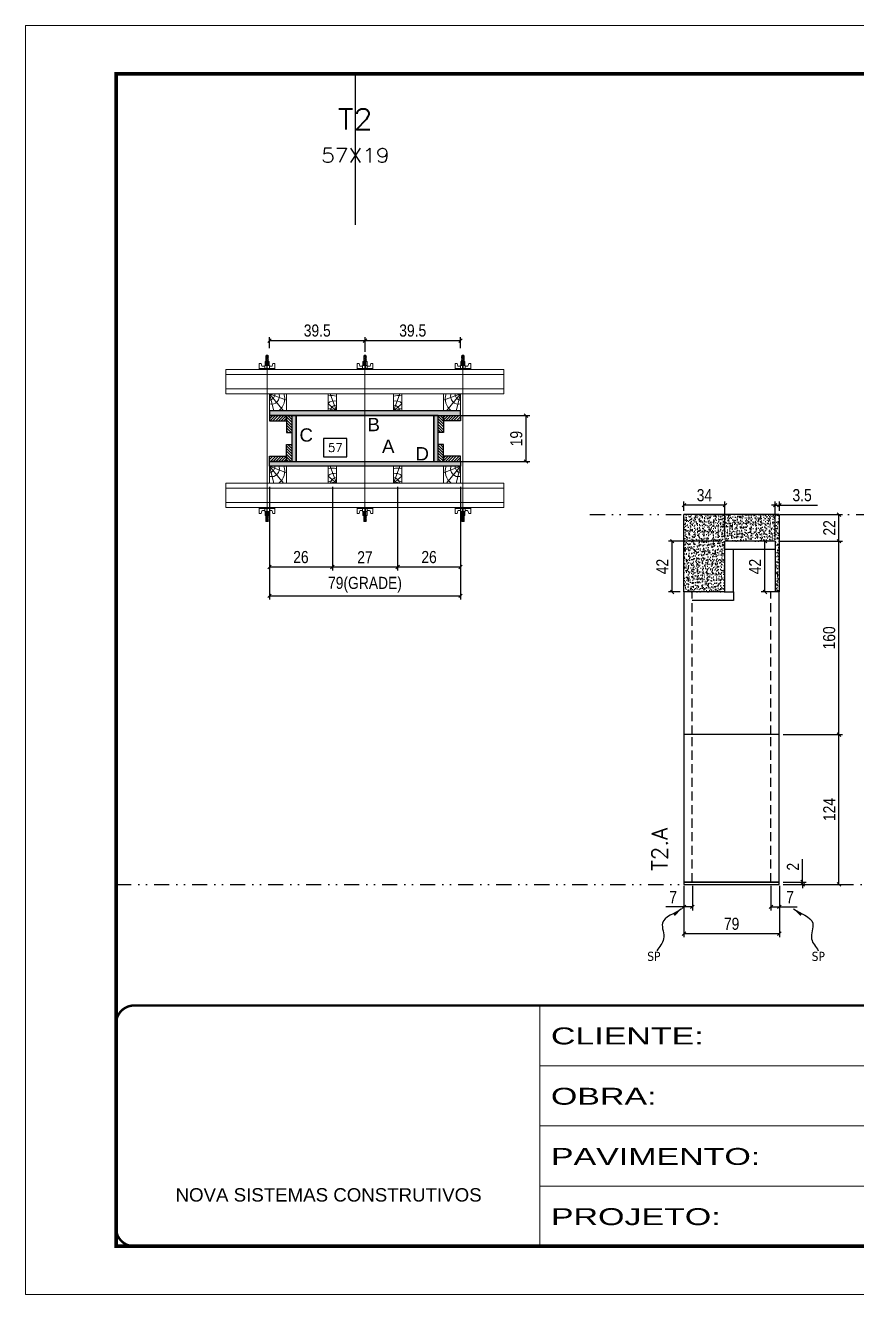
# Model space of a CAD drawing. Extents: x 14400 to 27878, y -21631 to 6985.
# Drawn here: x 19168 to 19856, y -6700 to -5650 of the extents above; entities that cross this region are included whole.
import ezdxf
from ezdxf.enums import TextEntityAlignment as Align

# ---------------------------------------------------------------- set-up
doc = ezdxf.new("R2010")
doc.units = 0
for name, pattern in [('CONTINUO', [0]), ('DASHED', [0.75, 0.5, -0.25]), ('DIVIDE2', [0.625, 0.25, -0.125, 0, -0.125, 0, -0.125]), ('HIDDEN', [0.375, 0.25, -0.125])]:
    doc.linetypes.add(name, pattern=pattern)
for name, color, linetype in [('CHAPA', 1, 'Continuous'), ('COTA', 241, 'Continuous'), ('MEIO_PONT', 93, 'Continuous'), ('Nível', 160, 'Continuous'), ('Painéis', 200, 'Continuous'), ('SARR_2.2x7', 40, 'Continuous'), ('SARRAFO', 251, 'Continuous'), ('Sarrafo de Pressão', 42, 'HIDDEN'), ('texto', 7, 'Continuous'), ('Texto de Titulo', 7, 'Continuous'), ('Texto Qtd Sarr', 242, 'Continuous'), ('TEXTO_GERAL', 7, 'Continuous')]:
    doc.layers.add(name, color=color, linetype=linetype)
for name, color, linetype, lineweight in [('Folhas', 255, 'Continuous', 9), ('Hachura', 251, 'Continuous', 9), ('Madeira', 126, 'Continuous', 18), ('Perfil Metálico', 224, 'Continuous', 18), ('SARRAFO DE PRESSAO', 251, 'DASHED', 9), ('Texto Seção', 7, 'Continuous', 15)]:
    doc.layers.add(name, color=color, linetype=linetype, lineweight=lineweight)
doc.styles.add('ARIAL', font='arial.ttf')
doc.styles.add('COTA TECNICA', font='techl___.ttf', dxfattribs={"height": 10})
doc.styles.add('COTA TECNICA 2X', font='techl___.ttf', dxfattribs={"height": 10})
doc.styles.add('COTA TECNICA-50', font='techl___.ttf', dxfattribs={"height": 10})
doc.styles.add('REGUA-120', font='ROMANS.shx', dxfattribs={"height": 15})
doc.styles.add('ROMANS', font='romans.shx')
doc.styles.get("Standard").update_dxf_attribs({"font": 'arial.ttf'})
doc.styles.add('Tecnologia', font='')
doc.styles.get('Tecnologia').set_extended_font_data('Forgotten Futurist')
doc.dimstyles.new('COTA PAINEL-50', dxfattribs={"dimtxt": 10, "dimasz": 3, "dimexe": 3, "dimexo": 3, "dimgap": 3, "dimtad": 1, "dimdec": 1, "dimzin": 12, "dimdsep": 46, "dimtxsty": 'COTA TECNICA-50', "dimblk1": 'OBLIQUE', "dimblk2": 'OBLIQUE', "dimsah": 1, "dimcen": 0.9, "dimclrd": 4, "dimclre": 4, "dimclrt": 240, "dimadec": 1, "dimazin": 3, "dimtfac": 1, "dimtdec": 1, "dimtmove": 0, "dimatfit": 3, "dimfxl": 1, "dimtolj": 1, "dimtzin": 12, "dimarcsym": 0})
doc.dimstyles.new('PAINEL', dxfattribs={"dimtxt": 10, "dimasz": 3, "dimexe": 3, "dimexo": 3, "dimgap": 3, "dimtad": 1, "dimdec": 1, "dimzin": 12, "dimdsep": 46, "dimtxsty": 'COTA TECNICA', "dimblk1": 'OBLIQUE', "dimblk2": 'OBLIQUE', "dimsah": 1, "dimcen": 0.9, "dimclrd": 4, "dimclre": 4, "dimclrt": 240, "dimadec": 1, "dimazin": 3, "dimtfac": 1, "dimtdec": 1, "dimtmove": 0, "dimatfit": 3, "dimfxl": 1, "dimtolj": 1, "dimtzin": 12, "dimarcsym": 0})
doc.dimstyles.new('SECAO PILAR', dxfattribs={"dimtxt": 10, "dimasz": 3, "dimexe": 3, "dimexo": 3, "dimgap": 3, "dimtad": 1, "dimdec": 1, "dimlfac": 0.5, "dimzin": 12, "dimdsep": 46, "dimtxsty": 'COTA TECNICA 2X', "dimblk1": 'OBLIQUE', "dimblk2": 'OBLIQUE', "dimsah": 1, "dimcen": 0.9, "dimclrd": 256, "dimclre": 256, "dimclrt": 256, "dimadec": 1, "dimazin": 3, "dimtfac": 1, "dimtdec": 1, "dimtmove": 0, "dimatfit": 3, "dimfxl": 1, "dimtolj": 1, "dimtzin": 12, "dimarcsym": 0})
doc.dimstyles.new('SECÇÃO 2', dxfattribs={"dimtxt": 7, "dimasz": 6, "dimexe": 0.18, "dimexo": 2, "dimgap": -4, "dimtad": 3, "dimdec": 1, "dimlfac": 0.5, "dimzin": 12, "dimdsep": 46, "dimtxsty": 'ROMANS', "dimblk": 'ARCHTICK', "dimcen": 0.09, "dimse1": 1, "dimse2": 1, "dimsd1": 1, "dimsd2": 1, "dimclrd": 180, "dimclre": 5, "dimclrt": 1, "dimadec": 0, "dimazin": 3, "dimtfac": 1, "dimtdec": 1, "dimtofl": 0, "dimtmove": 0, "dimatfit": 3, "dimldrblk": 'ARCHTICK', "dimfxl": 1, "dimtolj": 1, "dimtzin": 0, "dimarcsym": 0})
doc.dimstyles.get("Standard").update_dxf_attribs({"dimtxt": 0.18, "dimasz": 0.18, "dimexe": 0.18, "dimexo": 0.0625, "dimgap": 0.09, "dimtad": 0, "dimtih": 1, "dimtoh": 1, "dimdec": 4, "dimzin": 0, "dimdsep": 46, "dimtxsty": 'Standard', "dimcen": 0.09, "dimadec": 0, "dimazin": 0, "dimtfac": 1, "dimtdec": 4, "dimtofl": 0, "dimtmove": 0, "dimatfit": 3, "dimfxl": 1, "dimtolj": 1, "dimtzin": 0, "dimarcsym": 0})
pattern_1 = [(225, (10025.4426, -28901.7645), (1.12253202, -1.12253202), [])]
pattern_2 = [(225, (10246.4426, -28901.7645), (1.12253202, -1.12253202), [])]

# ---------------------------------------------------------------- blocks, each defined once
blk = doc.blocks.new('9999999999')
at = {"color": 30, "linetype": 'CONTINUO'}
for p, q in [((98564.6, 34230.2), (98564.6, 34429.4)), ((98564.6, 34379.6), (99584, 34379.6)), ((98564.6, 34329.8), (99488, 34329.8)), ((98564.6, 34280), (99488, 34280))]:
    blk.add_line(p, q, dxfattribs=at)
at = {"color": 30, "linetype": 'CONTINUO', "const_width": 2}
blk.add_lwpolyline([(99584, 34230.2), (99584, 34414.4, 0.414214), (99569, 34429.4), (98229, 34429.4, 0.414214), (98214, 34414.4), (98214, 34245.2, 0.414214), (98229, 34230.2), (99584, 34230.2)], format="xyb", dxfattribs=at)
at = {"layer": 'Folhas'}
blk.add_lwpolyline([(98139, 34190.2), (99624, 34190.2), (99624, 35240.2), (98139, 35240.2)], close=True, dxfattribs=at)
at = {"layer": 'Folhas', "color": 30, "const_width": 3}
blk.add_lwpolyline([(98214, 34230.2), (99584, 34230.2), (99584, 35200.2), (98214, 35200.2)], close=True, dxfattribs=at)
at = {"color": 7, "linetype": 'Continuous', "ltscale": 5, "style": 'ARIAL'}
blk.add_text('NOVA SISTEMAS CONSTRUTIVOS', height=11.059, dxfattribs=at).set_placement((98263.2, 34267.2))
at = {"layer": 'Folhas', "color": 7, "style": 'Tecnologia', "width": 1.5}
for s, p in [('CLIENTE:', (98573.7, 34397.2)), ('OBRA:', (98573.7, 34347.3)), ('PAVIMENTO:', (98573.7, 34297.5)), ('PROJETO:', (98573.7, 34247.7))]:
    blk.add_text(s, height=14, dxfattribs=at).set_placement(p)
blk = doc.blocks.new('titulo1')
at = {"layer": 'Defpoints', "color": 252, "linetype": 'HIDDEN', "ltscale": 2}
blk.add_line((0, 0), (0, 125), dxfattribs=at)
at = {"layer": 'Defpoints', "style": 'ROMANS', "oblique": 15}
blk.add_attdef('FOLHA', text='', height=10, dxfattribs=at).set_placement((0, 15.6), align=Align.MIDDLE_CENTER)
at = {"layer": 'Texto Qtd Sarr', "color": 3, "style": 'ROMANS', "oblique": 15}
for tag, height, p in [('TITULO', 17, (0, 71.4)), ('SEÇÃO', 12, (0, 41.5))]:
    blk.add_attdef(tag, text='', height=height, dxfattribs=at).set_placement(p, align=Align.MIDDLE_CENTER)
blk = doc.blocks.new('*D2298')
at = {"layer": 'COTA', "color": 180, "lineweight": -2, "transparency": 16777216}
for p, q in [((19434.4, -5991.4), (19415.1, -5991.4)), ((19415.1, -5991.4), (19415.1, -6006.4)), ((19434.4, -6006.4), (19434.4, -5991.4)), ((19415.1, -6006.4), (19434.4, -6006.4))]:
    blk.add_line(p, q, dxfattribs=at)
at = {"layer": 'Defpoints', "color": 0, "transparency": 16777216}
for p in [(19392.4, -6010.4), (19506.4, -6010.4), (19506.4, -6010.4)]:
    blk.add_point(p, dxfattribs=at)
at = {"layer": 'COTA', "color": 1, "transparency": 16777216, "insert": (19424.8, -5998.9), "char_height": 7, "attachment_point": 5, "style": 'ROMANS'}
blk.add_mtext('\\A1;57', dxfattribs=at)
blk = doc.blocks.new('_ArchTick')
at = {"color": 0, "linetype": 'ByBlock', "const_width": 0.15}
blk.add_lwpolyline([(-0.5, -0.5), (0.5, 0.5)], dxfattribs=at)
blk = doc.blocks.new('_Oblique')
at = {"color": 0, "linetype": 'ByBlock', "lineweight": -2}
blk.add_line((-0.5, -0.5), (0.5, 0.5), dxfattribs=at)
blk = doc.blocks.new('*D2305')
at = {"layer": 'COTA', "lineweight": -2, "transparency": 16777216}
for p, q in [((19513, -5972.4), (19585.7, -5972.4)), ((19582.7, -6010.4), (19582.7, -5972.4)), ((19513, -6010.4), (19585.7, -6010.4))]:
    blk.add_line(p, q, dxfattribs=at)
at = {"layer": 'Defpoints', "color": 0, "transparency": 16777216}
for p in [(19510, -5972.4), (19582.7, -5972.4), (19510, -6010.4)]:
    blk.add_point(p, dxfattribs=at)
at = {"layer": 'COTA', "lineweight": -2, "transparency": 16777216, "xscale": 3, "yscale": 3, "zscale": 3}
for p, rotation in [((19582.7, -5972.4), 90), ((19582.7, -6010.4), 270)]:
    blk.add_blockref('_Oblique', p, dxfattribs=dict(at, rotation=rotation))
at = {"layer": 'COTA', "transparency": 16777216, "insert": (19574.6, -5991.4), "char_height": 10, "attachment_point": 5, "rotation": 90, "style": 'COTA TECNICA 2X'}
blk.add_mtext('\\A1;19', dxfattribs=at)
blk = doc.blocks.new('*D2299')
at = {"layer": 'COTA', "lineweight": -2, "transparency": 16777216}
for p, q in [((19370.4, -6031.4), (19370.4, -6124.5)), ((19528.4, -6031.4), (19528.4, -6124.5)), ((19370.4, -6121.5), (19528.4, -6121.5))]:
    blk.add_line(p, q, dxfattribs=at)
at = {"layer": 'Defpoints', "color": 0, "transparency": 16777216}
for p in [(19370.4, -6028.4), (19528.4, -6028.4), (19528.4, -6121.5)]:
    blk.add_point(p, dxfattribs=at)
at = {"layer": 'COTA', "lineweight": -2, "transparency": 16777216, "xscale": 3, "yscale": 3, "zscale": 3, "rotation": 180}
blk.add_blockref('_Oblique', (19370.4, -6121.5), dxfattribs=at)
at = {"layer": 'COTA', "lineweight": -2, "transparency": 16777216, "xscale": 3, "yscale": 3, "zscale": 3}
blk.add_blockref('_Oblique', (19528.4, -6121.5), dxfattribs=at)
at = {"layer": 'COTA', "transparency": 16777216, "insert": (19449.4, -6112.3), "char_height": 10, "attachment_point": 5, "style": 'COTA TECNICA 2X'}
blk.add_mtext('\\A1;79(GRADE)', dxfattribs=at)
blk = doc.blocks.new('*D2300')
at = {"layer": 'COTA', "lineweight": -2, "transparency": 16777216}
for p, q in [((19476.4, -6031.4), (19476.4, -6100.6)), ((19528.4, -6031.4), (19528.4, -6100.6)), ((19476.4, -6097.6), (19528.4, -6097.6))]:
    blk.add_line(p, q, dxfattribs=at)
at = {"layer": 'Defpoints', "color": 0, "transparency": 16777216}
for p in [(19476.4, -6028.4), (19528.4, -6028.4), (19528.4, -6097.6)]:
    blk.add_point(p, dxfattribs=at)
at = {"layer": 'COTA', "lineweight": -2, "transparency": 16777216, "xscale": 3, "yscale": 3, "zscale": 3, "rotation": 180}
blk.add_blockref('_Oblique', (19476.4, -6097.6), dxfattribs=at)
at = {"layer": 'COTA', "lineweight": -2, "transparency": 16777216, "xscale": 3, "yscale": 3, "zscale": 3}
blk.add_blockref('_Oblique', (19528.4, -6097.6), dxfattribs=at)
at = {"layer": 'COTA', "transparency": 16777216, "insert": (19502.4, -6089.5), "char_height": 10, "attachment_point": 5, "style": 'COTA TECNICA 2X'}
blk.add_mtext('\\A1;26', dxfattribs=at)
blk = doc.blocks.new('*D2301')
at = {"layer": 'COTA', "lineweight": -2, "transparency": 16777216}
for p, q in [((19370.4, -6031.4), (19370.4, -6100.6)), ((19422.4, -6031.4), (19422.4, -6100.6)), ((19370.4, -6097.6), (19422.4, -6097.6))]:
    blk.add_line(p, q, dxfattribs=at)
at = {"layer": 'Defpoints', "color": 0, "transparency": 16777216}
for p in [(19370.4, -6028.4), (19422.4, -6028.4), (19422.4, -6097.6)]:
    blk.add_point(p, dxfattribs=at)
at = {"layer": 'COTA', "lineweight": -2, "transparency": 16777216, "xscale": 3, "yscale": 3, "zscale": 3, "rotation": 180}
blk.add_blockref('_Oblique', (19370.4, -6097.6), dxfattribs=at)
at = {"layer": 'COTA', "lineweight": -2, "transparency": 16777216, "xscale": 3, "yscale": 3, "zscale": 3}
blk.add_blockref('_Oblique', (19422.4, -6097.6), dxfattribs=at)
at = {"layer": 'COTA', "transparency": 16777216, "insert": (19396.4, -6089.5), "char_height": 10, "attachment_point": 5, "style": 'COTA TECNICA 2X'}
blk.add_mtext('\\A1;26', dxfattribs=at)
blk = doc.blocks.new('C')
at = {"layer": 'Hachura', "color": 0}
for p, q in [((0, 3.22), (0, -3.22)), ((0.45, 3.22), (0, 3.22)), ((0.46, 3.16), (0, 3.16)), ((0.46, 3.05), (0, 3.05)), ((0.46, 2.88), (0, 2.88)), ((0, 2.75), (0, -1.16)), ((0.46, 2.65), (0, 2.65)), ((0.46, 2.23), (0, 2.23)), ((0.46, 1.51), (0, 1.51)), ((0.39, 0.49), (0.17, 0.49)), ((0.45, -3.23), (0.45, 3.22)), ((0.45, 3.22), (2.58, 3.22)), ((1.74, 0.97), (0.45, 0.97)), ((1.45, 0.1), (0.45, 0.1)), ((1.35, 1.94), (1.35, 0.96)), ((2.58, 2.39), (1.47, 2.09)), ((1.74, -0.97), (1.74, 0.97)), ((1.74, 0.97), (1.74, 0.84)), ((1.74, 0.97), (1.74, 0.84)), ((1.74, 0.84), (3.35, 0.84)), ((3.35, 0.45), (1.74, 0.45)), ((2.58, 3.22), (2.58, 2.39)), ((3.32, 0.84), (3.32, -0.84)), ((3.35, 0.84), (3.35, -0.84)), ((3.68, 0.45), (3.35, 0.45)), ((3.84, -0.52), (3.35, 0.45)), ((3.35, 0.06), (3.67, -0.57)), ((3.68, 0.45), (4.16, -0.52)), ((3.72, 0.5), (4.25, -0.57)), ((4.37, -0.55), (3.83, 0.53)), ((4.15, 0.45), (3.93, 0.45)), ((4.42, -0.52), (3.93, 0.45)), ((4.15, 0.45), (4.26, 0.45)), ((4.26, 0.45), (4.74, -0.52)), ((4.3, 0.5), (4.83, -0.57)), ((4.95, -0.55), (4.41, 0.53)), ((4.51, 0.45), (4.84, 0.45)), ((5, -0.52), (4.51, 0.45)), ((4.84, 0.45), (5.32, -0.52)), ((4.88, 0.5), (5.41, -0.57)), ((5.53, -0.55), (4.99, 0.53)), ((5.58, -0.52), (5.09, 0.45)), ((5.42, 0.45), (5.09, 0.45)), ((5.58, -0.52), (5.09, 0.45)), ((5.42, 0.45), (5.74, -0.19)), ((5.46, 0.5), (5.74, -0.07)), ((5.74, 0.19), (5.57, 0.53)), ((5.74, 0.32), (5.68, 0.45)), ((5.68, 0.45), (5.74, 0.45)), ((5.74, 0.45), (5.9, 0.29)), ((5.74, 0.45), (5.74, -0.52)), ((5.9, -0.36), (5.9, 0.29)), ((0.45, 0), (0, 0)), ((0.46, -1.52), (0, -1.52)), ((0.46, -2.23), (0, -2.23)), ((0.46, -2.65), (0, -2.65)), ((0.46, -2.88), (0, -2.88)), ((0.46, -3.05), (0, -3.05)), ((0.46, -3.16), (0, -3.16)), ((0, -3.22), (2.57, -3.22)), ((0.08, -0.48), (0.29, -0.48)), ((0.29, -0.48), (0.4, -0.48)), ((0.45, 0), (0.45, -0.97)), ((0.45, -0.16), (1.45, -0.16)), ((0.45, -0.65), (0.45, -0.32)), ((0.45, -3.23), (0.45, -0.65)), ((0.45, -0.97), (1.74, -0.97)), ((1.35, -1.94), (1.35, -0.97)), ((2.58, -2.39), (1.47, -2.1)), ((3.35, -0.32), (1.74, -0.32)), ((3.35, -0.84), (1.74, -0.84)), ((2.58, -3.23), (2.58, -2.39)), ((3.35, -0.07), (3.58, -0.52)), ((3.35, -0.52), (3.58, -0.52)), ((3.84, -0.52), (4.16, -0.52)), ((4.42, -0.52), (4.74, -0.52)), ((4.63, -0.52), (4.74, -0.52)), ((5, -0.52), (5.32, -0.52)), ((5.58, -0.52), (5.74, -0.52)), ((5.74, -0.52), (5.9, -0.36)), ((5.74, -0.52), (5.74, -0.52))]:
    blk.add_line(p, q, dxfattribs=at)
for centre, radius, start, end in [((1.52, 1.94), 0.161, 104.7436, 180), ((1.44, -0.03), 0.129, 272.695, 87.305), ((3.81, 0.39), 0.143, 25.5688, 154.4312), ((4.39, 0.39), 0.143, 25.5688, 154.4312), ((4.97, 0.39), 0.143, 25.5688, 154.4312), ((5.55, 0.39), 0.143, 25.5688, 154.4312), ((0.17, -0.37), 0.174, 221.744, 317.8592), ((1.52, -1.94), 0.161, 180, 255.2564), ((3.71, -0.4), 0.174, 222.1408, 318.256), ((4.29, -0.4), 0.174, 222.1408, 318.256), ((4.87, -0.4), 0.174, 222.1408, 318.256), ((5.45, -0.4), 0.174, 222.1408, 318.256), ((5.61, -0.4), 0.174, 317.8592, 318.256)]:
    blk.add_arc(centre, radius, start, end, dxfattribs=at)
blk = doc.blocks.new('PONTALETE')
at = {"layer": 'Madeira'}
for q in [(2.71, 7), (7, 5.76), (7, 1.74)]:
    blk.add_line((0, 0), q, dxfattribs=at)
blk.add_lwpolyline([(0, 0), (7, 0), (7, 7), (0, 7)], close=True, dxfattribs=at)
for centre, radius, start, end in [((2.04, 0.06), 6.23, 37.2818, 109.0913), ((1.09, 0.9), 3.19, 343.603, 109.9847), ((-0.21, -0.78), 3.09, 14.6322, 86.0383)]:
    blk.add_arc(centre, radius, start, end, dxfattribs=at)
blk = doc.blocks.new('MEIO PONTALETE')
at = {"layer": 'Madeira'}
for q in [(2.71, 7), (3.5, 2.88), (3.5, 0.87)]:
    blk.add_line((0, 0), q, dxfattribs=at)
blk.add_lwpolyline([(0, 0), (3.5, 0), (3.5, 7), (0, 7)], close=True, dxfattribs=at)
for centre, radius, start, end in [((2.04, 0.06), 6.23, 76.4499, 109.0913), ((1.09, 0.9), 3.19, 40.9063, 109.9847), ((-0.21, -0.78), 3.09, 14.6322, 86.0383)]:
    blk.add_arc(centre, radius, start, end, dxfattribs=at)
blk = doc.blocks.new('*D2302')
at = {"layer": 'COTA', "lineweight": -2, "transparency": 16777216}
for p, q in [((19422.4, -6031.4), (19422.4, -6100.6)), ((19476.4, -6031.4), (19476.4, -6100.6)), ((19422.4, -6097.6), (19476.4, -6097.6))]:
    blk.add_line(p, q, dxfattribs=at)
at = {"layer": 'Defpoints', "color": 0, "transparency": 16777216}
for p in [(19422.4, -6028.4), (19476.4, -6028.4), (19476.4, -6097.6)]:
    blk.add_point(p, dxfattribs=at)
at = {"layer": 'COTA', "lineweight": -2, "transparency": 16777216, "xscale": 3, "yscale": 3, "zscale": 3, "rotation": 180}
blk.add_blockref('_Oblique', (19422.4, -6097.6), dxfattribs=at)
at = {"layer": 'COTA', "lineweight": -2, "transparency": 16777216, "xscale": 3, "yscale": 3, "zscale": 3}
blk.add_blockref('_Oblique', (19476.4, -6097.6), dxfattribs=at)
at = {"layer": 'COTA', "transparency": 16777216, "insert": (19449.4, -6089.6), "char_height": 10, "attachment_point": 5, "style": 'COTA TECNICA 2X'}
blk.add_mtext('\\A1;27', dxfattribs=at)
blk = doc.blocks.new('*D2303')
at = {"layer": 'COTA', "lineweight": -2, "transparency": 16777216}
for p, q in [((19370.4, -5916.7), (19370.4, -5907.4)), ((19370.4, -5910.4), (19449.5, -5910.4)), ((19449.5, -5919.6), (19449.5, -5907.4))]:
    blk.add_line(p, q, dxfattribs=at)
at = {"layer": 'Defpoints', "color": 0, "transparency": 16777216}
for p in [(19449.5, -5910.4), (19370.4, -5919.7), (19449.5, -5922.6)]:
    blk.add_point(p, dxfattribs=at)
at = {"layer": 'COTA', "lineweight": -2, "transparency": 16777216, "xscale": 3, "yscale": 3, "zscale": 3, "rotation": 180}
blk.add_blockref('_Oblique', (19370.4, -5910.4), dxfattribs=at)
at = {"layer": 'COTA', "lineweight": -2, "transparency": 16777216, "xscale": 3, "yscale": 3, "zscale": 3}
blk.add_blockref('_Oblique', (19449.5, -5910.4), dxfattribs=at)
at = {"layer": 'COTA', "transparency": 16777216, "insert": (19409.9, -5902.1), "char_height": 10, "attachment_point": 5, "style": 'COTA TECNICA 2X'}
blk.add_mtext('\\A1;39.5', dxfattribs=at)
blk = doc.blocks.new('*D2304')
at = {"layer": 'COTA', "lineweight": -2, "transparency": 16777216}
for p, q in [((19449.5, -5919.6), (19449.5, -5907.4)), ((19449.5, -5910.4), (19528.4, -5910.4)), ((19528.4, -5916.7), (19528.4, -5907.4))]:
    blk.add_line(p, q, dxfattribs=at)
at = {"layer": 'Defpoints', "color": 0, "transparency": 16777216}
for p in [(19528.4, -5910.4), (19528.4, -5919.7), (19449.5, -5922.6)]:
    blk.add_point(p, dxfattribs=at)
at = {"layer": 'COTA', "lineweight": -2, "transparency": 16777216, "xscale": 3, "yscale": 3, "zscale": 3, "rotation": 180}
blk.add_blockref('_Oblique', (19449.5, -5910.4), dxfattribs=at)
at = {"layer": 'COTA', "lineweight": -2, "transparency": 16777216, "xscale": 3, "yscale": 3, "zscale": 3}
blk.add_blockref('_Oblique', (19528.4, -5910.4), dxfattribs=at)
at = {"layer": 'COTA', "transparency": 16777216, "insert": (19488.9, -5902.1), "char_height": 10, "attachment_point": 5, "style": 'COTA TECNICA 2X'}
blk.add_mtext('\\A1;39.5', dxfattribs=at)
blk = doc.blocks.new('*D2307')
at = {"layer": 'COTA', "color": 4, "lineweight": -2, "transparency": 16777216}
for p, q in [((19713.2, -6361.3), (19713.2, -6404)), ((19792.2, -6361.3), (19792.2, -6404)), ((19792.2, -6401), (19713.2, -6401))]:
    blk.add_line(p, q, dxfattribs=at)
at = {"layer": 'Defpoints', "color": 0, "transparency": 16777216}
for p in [(19713.2, -6358.3), (19792.2, -6358.3), (19713.2, -6401)]:
    blk.add_point(p, dxfattribs=at)
at = {"layer": 'COTA', "color": 4, "lineweight": -2, "transparency": 16777216, "xscale": 3, "yscale": 3, "zscale": 3, "rotation": 180}
blk.add_blockref('_Oblique', (19713.2, -6401), dxfattribs=at)
at = {"layer": 'COTA', "color": 4, "lineweight": -2, "transparency": 16777216, "xscale": 3, "yscale": 3, "zscale": 3}
blk.add_blockref('_Oblique', (19792.2, -6401), dxfattribs=at)
at = {"layer": 'COTA', "color": 240, "transparency": 16777216, "insert": (19752.7, -6392.9), "char_height": 10, "attachment_point": 5, "style": 'COTA TECNICA'}
blk.add_mtext('\\A1;79', dxfattribs=at)
blk = doc.blocks.new('*D2308')
at = {"layer": 'COTA', "color": 4, "lineweight": -2, "transparency": 16777216}
for p, q in [((19785.2, -6361.3), (19785.2, -6381.8)), ((19792.2, -6363.3), (19792.2, -6381.8)), ((19785.2, -6378.8), (19792.2, -6378.8)), ((19792.2, -6378.8), (19806.9, -6378.8))]:
    blk.add_line(p, q, dxfattribs=at)
at = {"layer": 'Defpoints', "color": 0, "transparency": 16777216}
for p in [(19785.2, -6358.3), (19792.2, -6360.3), (19792.2, -6378.8)]:
    blk.add_point(p, dxfattribs=at)
at = {"layer": 'COTA', "color": 4, "lineweight": -2, "transparency": 16777216, "xscale": 3, "yscale": 3, "zscale": 3, "rotation": 180}
blk.add_blockref('_Oblique', (19785.2, -6378.8), dxfattribs=at)
at = {"layer": 'COTA', "color": 4, "lineweight": -2, "transparency": 16777216, "xscale": 3, "yscale": 3, "zscale": 3}
blk.add_blockref('_Oblique', (19792.2, -6378.8), dxfattribs=at)
at = {"layer": 'COTA', "color": 240, "transparency": 16777216, "insert": (19801, -6370.8), "char_height": 10, "attachment_point": 5, "style": 'COTA TECNICA-50'}
blk.add_mtext('\\A1;7', dxfattribs=at)
blk = doc.blocks.new('*D2309')
at = {"layer": 'COTA', "color": 4, "lineweight": -2, "transparency": 16777216}
for p, q in [((19720.2, -6361.3), (19720.2, -6381.8)), ((19713.2, -6363.3), (19713.2, -6381.8)), ((19713.2, -6378.8), (19698.4, -6378.8)), ((19720.2, -6378.8), (19713.2, -6378.8))]:
    blk.add_line(p, q, dxfattribs=at)
at = {"layer": 'Defpoints', "color": 0, "transparency": 16777216}
for p in [(19713.2, -6360.3), (19720.2, -6358.3), (19713.2, -6378.8)]:
    blk.add_point(p, dxfattribs=at)
at = {"layer": 'COTA', "color": 4, "lineweight": -2, "transparency": 16777216, "xscale": 3, "yscale": 3, "zscale": 3, "rotation": 180}
blk.add_blockref('_Oblique', (19713.2, -6378.8), dxfattribs=at)
at = {"layer": 'COTA', "color": 4, "lineweight": -2, "transparency": 16777216, "xscale": 3, "yscale": 3, "zscale": 3}
blk.add_blockref('_Oblique', (19720.2, -6378.8), dxfattribs=at)
at = {"layer": 'COTA', "color": 240, "transparency": 16777216, "insert": (19704.3, -6370.8), "char_height": 10, "attachment_point": 5, "style": 'COTA TECNICA-50'}
blk.add_mtext('\\A1;7', dxfattribs=at)
blk = doc.blocks.new('*D2311')
at = {"layer": 'COTA', "color": 4, "linetype": 'ByBlock', "lineweight": -2, "transparency": 16777216}
for p, q in [((19795.2, -6236.3), (19844.5, -6236.3)), ((19841.5, -6360.3), (19841.5, -6236.3)), ((19795.2, -6360.3), (19844.5, -6360.3))]:
    blk.add_line(p, q, dxfattribs=at)
at = {"layer": 'Defpoints', "color": 0, "linetype": 'ByBlock', "transparency": 16777216}
for p in [(19792.2, -6236.3), (19841.5, -6236.3), (19792.2, -6360.3)]:
    blk.add_point(p, dxfattribs=at)
at = {"layer": 'COTA', "color": 4, "linetype": 'ByBlock', "lineweight": -2, "transparency": 16777216, "xscale": 3, "yscale": 3, "zscale": 3}
for p, rotation in [((19841.5, -6236.3), 90), ((19841.5, -6360.3), 270)]:
    blk.add_blockref('_Oblique', p, dxfattribs=dict(at, rotation=rotation))
at = {"layer": 'COTA', "color": 240, "linetype": 'ByBlock', "transparency": 16777216, "insert": (19833.5, -6298.3), "char_height": 10, "attachment_point": 5, "rotation": 90, "style": 'COTA TECNICA'}
blk.add_mtext('\\A1;124', dxfattribs=at)
blk = doc.blocks.new('*D2310')
at = {"layer": 'COTA', "color": 4, "lineweight": -2, "transparency": 16777216}
for p, q in [((19811.4, -6358.3), (19811.4, -6339.5)), ((19795.2, -6358.3), (19814.4, -6358.3)), ((19795.2, -6360.3), (19814.4, -6360.3)), ((19811.4, -6360.3), (19811.4, -6358.3)), ((19811.4, -6360.3), (19811.4, -6363.3))]:
    blk.add_line(p, q, dxfattribs=at)
at = {"layer": 'Defpoints', "color": 0, "transparency": 16777216}
for p in [(19792.2, -6358.3), (19792.2, -6360.3), (19811.4, -6360.3)]:
    blk.add_point(p, dxfattribs=at)
at = {"layer": 'COTA', "color": 4, "lineweight": -2, "transparency": 16777216, "xscale": 3, "yscale": 3, "zscale": 3}
for p, rotation in [((19811.4, -6358.3), 270), ((19811.4, -6360.3), 90)]:
    blk.add_blockref('_Oblique', p, dxfattribs=dict(at, rotation=rotation))
at = {"layer": 'COTA', "color": 240, "transparency": 16777216, "insert": (19803.4, -6345.6), "char_height": 10, "attachment_point": 5, "rotation": 90, "style": 'COTA TECNICA-50'}
blk.add_mtext('\\A1;2', dxfattribs=at)
blk = doc.blocks.new('*D2312')
at = {"layer": 'COTA', "color": 4, "linetype": 'ByBlock', "lineweight": -2, "transparency": 16777216}
for p, q in [((19795.2, -6236.3), (19844.5, -6236.3)), ((19841.5, -6360.3), (19841.5, -6236.3)), ((19795.2, -6360.3), (19844.5, -6360.3))]:
    blk.add_line(p, q, dxfattribs=at)
at = {"layer": 'Defpoints', "color": 0, "linetype": 'ByBlock', "transparency": 16777216}
for p in [(19792.2, -6236.3), (19841.5, -6236.3), (19792.2, -6360.3)]:
    blk.add_point(p, dxfattribs=at)
at = {"layer": 'COTA', "color": 4, "linetype": 'ByBlock', "lineweight": -2, "transparency": 16777216, "xscale": 3, "yscale": 3, "zscale": 3}
for p, rotation in [((19841.5, -6236.3), 90), ((19841.5, -6360.3), 270)]:
    blk.add_blockref('_Oblique', p, dxfattribs=dict(at, rotation=rotation))
at = {"layer": 'COTA', "color": 240, "linetype": 'ByBlock', "transparency": 16777216, "insert": (19833.5, -6298.3), "char_height": 10, "attachment_point": 5, "rotation": 90, "style": 'COTA TECNICA'}
blk.add_mtext('\\A1;124', dxfattribs=at)
blk = doc.blocks.new('*D2313')
at = {"layer": 'COTA', "color": 4, "lineweight": -2, "transparency": 16777216}
for p, q in [((19795.2, -6054.3), (19844.5, -6054.3)), ((19841.5, -6076.3), (19841.5, -6054.3)), ((19791.7, -6076.3), (19844.5, -6076.3))]:
    blk.add_line(p, q, dxfattribs=at)
at = {"layer": 'Defpoints', "color": 0, "transparency": 16777216}
for p in [(19792.2, -6054.3), (19841.5, -6054.3), (19788.7, -6076.3)]:
    blk.add_point(p, dxfattribs=at)
at = {"layer": 'COTA', "color": 4, "lineweight": -2, "transparency": 16777216, "xscale": 3, "yscale": 3, "zscale": 3}
for p, rotation in [((19841.5, -6054.3), 90), ((19841.5, -6076.3), 270)]:
    blk.add_blockref('_Oblique', p, dxfattribs=dict(at, rotation=rotation))
at = {"layer": 'COTA', "color": 240, "transparency": 16777216, "insert": (19833.5, -6065.3), "char_height": 10, "attachment_point": 5, "rotation": 90, "style": 'COTA TECNICA'}
blk.add_mtext('\\A1;22', dxfattribs=at)
blk = doc.blocks.new('*D2314')
at = {"layer": 'COTA', "color": 4, "lineweight": -2, "transparency": 16777216}
for p, q in [((19791.7, -6076.3), (19844.5, -6076.3)), ((19841.5, -6236.3), (19841.5, -6076.3)), ((19795.2, -6236.3), (19844.5, -6236.3))]:
    blk.add_line(p, q, dxfattribs=at)
at = {"layer": 'Defpoints', "color": 0, "transparency": 16777216}
for p in [(19788.7, -6076.3), (19841.5, -6076.3), (19792.2, -6236.3)]:
    blk.add_point(p, dxfattribs=at)
at = {"layer": 'COTA', "color": 4, "lineweight": -2, "transparency": 16777216, "xscale": 3, "yscale": 3, "zscale": 3}
for p, rotation in [((19841.5, -6076.3), 90), ((19841.5, -6236.3), 270)]:
    blk.add_blockref('_Oblique', p, dxfattribs=dict(at, rotation=rotation))
at = {"layer": 'COTA', "color": 240, "transparency": 16777216, "insert": (19833.4, -6156.3), "char_height": 10, "attachment_point": 5, "rotation": 90, "style": 'COTA TECNICA'}
blk.add_mtext('\\A1;160', dxfattribs=at)
blk = doc.blocks.new('*D3018')
at = {"layer": 'COTA', "color": 4, "lineweight": -2, "transparency": 16777216}
for p, q in [((19713.2, -6051.3), (19713.2, -6043.5)), ((19747.2, -6046.5), (19713.2, -6046.5)), ((19747.2, -6073.3), (19747.2, -6043.5))]:
    blk.add_line(p, q, dxfattribs=at)
at = {"layer": 'Defpoints', "color": 0, "transparency": 16777216}
for p in [(19713.2, -6046.5), (19713.2, -6054.3), (19747.2, -6076.3)]:
    blk.add_point(p, dxfattribs=at)
at = {"layer": 'COTA', "color": 4, "lineweight": -2, "transparency": 16777216, "xscale": 3, "yscale": 3, "zscale": 3, "rotation": 180}
blk.add_blockref('_Oblique', (19713.2, -6046.5), dxfattribs=at)
at = {"layer": 'COTA', "color": 4, "lineweight": -2, "transparency": 16777216, "xscale": 3, "yscale": 3, "zscale": 3}
blk.add_blockref('_Oblique', (19747.2, -6046.5), dxfattribs=at)
at = {"layer": 'COTA', "color": 240, "transparency": 16777216, "insert": (19730.2, -6038.3), "char_height": 10, "attachment_point": 5, "style": 'COTA TECNICA'}
blk.add_mtext('\\A1;34', dxfattribs=at)
blk = doc.blocks.new('*D3019')
at = {"layer": 'COTA', "color": 4, "lineweight": -2, "transparency": 16777216}
for p, q in [((19788.7, -6046.5), (19785.7, -6046.5)), ((19788.7, -6073.3), (19788.7, -6043.5)), ((19788.7, -6046.5), (19792.2, -6046.5)), ((19792.2, -6051.3), (19792.2, -6043.5)), ((19792.2, -6046.5), (19823.8, -6046.5))]:
    blk.add_line(p, q, dxfattribs=at)
at = {"layer": 'Defpoints', "color": 0, "transparency": 16777216}
for p in [(19792.2, -6046.5), (19792.2, -6054.3), (19788.7, -6076.3)]:
    blk.add_point(p, dxfattribs=at)
at = {"layer": 'COTA', "color": 4, "lineweight": -2, "transparency": 16777216, "xscale": 3, "yscale": 3, "zscale": 3}
blk.add_blockref('_Oblique', (19788.7, -6046.5), dxfattribs=at)
at = {"layer": 'COTA', "color": 4, "lineweight": -2, "transparency": 16777216, "xscale": 3, "yscale": 3, "zscale": 3, "rotation": 180}
blk.add_blockref('_Oblique', (19792.2, -6046.5), dxfattribs=at)
at = {"layer": 'COTA', "color": 240, "transparency": 16777216, "insert": (19811, -6038.3), "char_height": 10, "attachment_point": 5, "style": 'COTA TECNICA'}
blk.add_mtext('\\A1;3.5', dxfattribs=at)
blk = doc.blocks.new('*D3020')
at = {"layer": 'COTA', "color": 4, "lineweight": -2, "transparency": 16777216}
for p, q in [((19744.2, -6076.3), (19700.5, -6076.3)), ((19703.5, -6118.3), (19703.5, -6076.3)), ((19710.2, -6118.3), (19700.5, -6118.3))]:
    blk.add_line(p, q, dxfattribs=at)
at = {"layer": 'Defpoints', "color": 0, "transparency": 16777216}
for p in [(19703.5, -6076.3), (19747.2, -6076.3), (19713.2, -6118.3)]:
    blk.add_point(p, dxfattribs=at)
at = {"layer": 'COTA', "color": 4, "lineweight": -2, "transparency": 16777216, "xscale": 3, "yscale": 3, "zscale": 3}
for p, rotation in [((19703.5, -6076.3), 90), ((19703.5, -6118.3), 270)]:
    blk.add_blockref('_Oblique', p, dxfattribs=dict(at, rotation=rotation))
at = {"layer": 'COTA', "color": 240, "transparency": 16777216, "insert": (19695.4, -6097.3), "char_height": 10, "attachment_point": 5, "rotation": 90, "style": 'COTA TECNICA'}
blk.add_mtext('\\A1;42', dxfattribs=at)
blk = doc.blocks.new('*D3021')
at = {"layer": 'COTA', "color": 4, "lineweight": -2, "transparency": 16777216}
for p, q in [((19785.7, -6076.3), (19777.2, -6076.3)), ((19780.2, -6118.3), (19780.2, -6076.3)), ((19785.7, -6118.3), (19777.2, -6118.3))]:
    blk.add_line(p, q, dxfattribs=at)
at = {"layer": 'Defpoints', "color": 0, "transparency": 16777216}
for p in [(19780.2, -6076.3), (19788.7, -6076.3), (19788.7, -6118.3)]:
    blk.add_point(p, dxfattribs=at)
at = {"layer": 'COTA', "color": 4, "lineweight": -2, "transparency": 16777216, "xscale": 3, "yscale": 3, "zscale": 3}
for p, rotation in [((19780.2, -6076.3), 90), ((19780.2, -6118.3), 270)]:
    blk.add_blockref('_Oblique', p, dxfattribs=dict(at, rotation=rotation))
at = {"layer": 'COTA', "color": 240, "transparency": 16777216, "insert": (19772.1, -6097.3), "char_height": 10, "attachment_point": 5, "rotation": 90, "style": 'COTA TECNICA'}
blk.add_mtext('\\A1;42', dxfattribs=at)

msp = doc.modelspace()

# ---------------------------------------------------------------- hatches: boundary and pattern name
at = {"layer": 'COTA'}
h = msp.add_hatch(dxfattribs=at)
h.set_pattern_fill('AR-CONC', color=256, scale=0.03)
h.paths.add_polyline_path([(19792.158, -6054.316), (19713.158, -6054.316), (19713.158, -6118.316), (19747.158, -6118.316), (19747.158, -6076.316), (19788.658, -6076.316), (19788.658, -6118.316), (19792.158, -6118.316)])
at = {"layer": 'Hachura'}
h = msp.add_hatch(color=256, dxfattribs=at)
h.dxf.hatch_style = 1
h.paths.add_polyline_path([(19528.394, -5972.356), (19528.394, -5968.356), (19370.394, -5968.356), (19370.394, -5972.356)])
h = msp.add_hatch(color=256, dxfattribs=at)
h.dxf.hatch_style = 1
h.paths.add_polyline_path([(19528.394, -5972.356), (19528.394, -5968.356), (19370.394, -5968.356), (19370.394, -5972.356)])
h = msp.add_hatch(dxfattribs=at)
h.set_pattern_fill('ANSI31', color=256, scale=0.5, angle=180, style=0)
h.set_pattern_definition(pattern_2)
h.paths.add_polyline_path([(19384.394, -5972.356), (19384.394, -5976.756), (19370.394, -5976.756), (19370.394, -5972.356)])
h = msp.add_hatch(dxfattribs=at)
h.set_pattern_fill('ANSI31', color=256, scale=0.5, angle=270, style=0)
h.set_pattern_definition([(315, (42280.2026, -15475.3082), (1.12253202, 1.12253202), [])])
h.paths.add_polyline_path([(19388.794, -5986.356), (19384.394, -5986.356), (19384.394, -5972.356), (19388.794, -5972.356)])
h = msp.add_hatch(color=256, dxfattribs=at)
h.dxf.hatch_style = 1
h.paths.add_polyline_path([(19388.794, -6010.356), (19392.394, -6010.356), (19392.394, -5972.356), (19388.794, -5972.356)])
h = msp.add_hatch(color=256, dxfattribs=at)
h.dxf.hatch_style = 1
h.paths.add_polyline_path([(19388.794, -6010.356), (19392.394, -6010.356), (19392.394, -5972.356), (19388.794, -5972.356)])
h = msp.add_hatch(color=256, dxfattribs=at)
h.dxf.hatch_style = 1
h.paths.add_polyline_path([(19506.394, -6010.356), (19509.994, -6010.356), (19509.994, -5972.356), (19506.394, -5972.356)])
h = msp.add_hatch(color=256, dxfattribs=at)
h.dxf.hatch_style = 1
h.paths.add_polyline_path([(19506.394, -6010.356), (19509.994, -6010.356), (19509.994, -5972.356), (19506.394, -5972.356)])
h = msp.add_hatch(dxfattribs=at)
h.set_pattern_fill('ANSI31', color=256, scale=0.5, angle=270, style=0)
h.set_pattern_definition([(315, (42276.2026, -15475.3082), (1.12253202, 1.12253202), [])])
h.paths.add_polyline_path([(19509.994, -5986.356), (19514.394, -5986.356), (19514.394, -5972.356), (19509.994, -5972.356)])
h = msp.add_hatch(dxfattribs=at)
h.set_pattern_fill('ANSI31', color=256, scale=0.5, angle=180, style=0)
h.set_pattern_definition(pattern_1)
h.paths.add_polyline_path([(19514.394, -5972.356), (19514.394, -5976.756), (19528.394, -5976.756), (19528.394, -5972.356)])
h = msp.add_hatch(dxfattribs=at)
h.set_pattern_fill('ANSI31', color=256, scale=0.5, angle=180, style=0)
h.set_pattern_definition(pattern_2)
h.paths.add_polyline_path([(19384.394, -6010.356), (19384.394, -6005.956), (19370.394, -6005.956), (19370.394, -6010.356)])
h = msp.add_hatch(dxfattribs=at)
h.set_pattern_fill('ANSI31', color=256, scale=0.5, angle=270, style=0)
h.set_pattern_definition([(315, (42280.2026, -15463.3082), (1.12253202, 1.12253202), [])])
h.paths.add_polyline_path([(19388.794, -5996.356), (19384.394, -5996.356), (19384.394, -6010.356), (19388.794, -6010.356)])
h = msp.add_hatch(dxfattribs=at)
h.set_pattern_fill('ANSI31', color=256, scale=0.5, angle=270, style=0)
h.set_pattern_definition([(315, (42276.2026, -15463.3082), (1.12253202, 1.12253202), [])])
h.paths.add_polyline_path([(19509.994, -5996.356), (19514.394, -5996.356), (19514.394, -6010.356), (19509.994, -6010.356)])
h = msp.add_hatch(dxfattribs=at)
h.set_pattern_fill('ANSI31', color=256, scale=0.5, angle=180, style=0)
h.set_pattern_definition(pattern_1)
h.paths.add_polyline_path([(19514.394, -6010.356), (19514.394, -6005.956), (19528.394, -6005.956), (19528.394, -6010.356)])
h = msp.add_hatch(color=256, dxfattribs=at)
h.dxf.hatch_style = 1
h.paths.add_polyline_path([(19528.394, -6010.356), (19528.394, -6014.356), (19370.394, -6014.356), (19370.394, -6010.356)])
h = msp.add_hatch(color=256, dxfattribs=at)
h.dxf.hatch_style = 1
h.paths.add_polyline_path([(19528.394, -6010.356), (19528.394, -6014.356), (19370.394, -6014.356), (19370.394, -6010.356)])

# ---------------------------------------------------------------- linework, layer by layer
at = {"layer": 'CHAPA'}
for points in [[(19528.394, -5972.356), (19528.394, -5968.356), (19370.394, -5968.356), (19370.394, -5972.356)], [(19528.394, -5972.356), (19528.394, -5968.356), (19370.394, -5968.356), (19370.394, -5972.356)], [(19388.794, -6010.356), (19392.394, -6010.356), (19392.394, -5972.356), (19388.794, -5972.356)], [(19388.794, -6010.356), (19392.394, -6010.356), (19392.394, -5972.356), (19388.794, -5972.356)], [(19506.394, -6010.356), (19509.994, -6010.356), (19509.994, -5972.356), (19506.394, -5972.356)], [(19506.394, -6010.356), (19509.994, -6010.356), (19509.994, -5972.356), (19506.394, -5972.356)], [(19528.394, -6010.356), (19528.394, -6014.356), (19370.394, -6014.356), (19370.394, -6010.356)], [(19528.394, -6010.356), (19528.394, -6014.356), (19370.394, -6014.356), (19370.394, -6010.356)]]:
    msp.add_lwpolyline(points, close=True, dxfattribs=at)
at = {"layer": 'COTA'}
for p, q in [((19713.158, -6118.316), (19713.158, -6054.316)), ((19792.158, -6054.316), (19713.158, -6054.316)), ((19792.158, -6054.316), (19792.158, -6118.316)), ((19747.158, -6118.316), (19754.158, -6118.316)), ((19754.158, -6118.316), (19754.158, -6125.316))]:
    msp.add_line(p, q, dxfattribs=at)
at = {"layer": 'Hachura'}
for p, q in [((19368.394, -6059.157), (19368.385, -5927.356)), ((19449.389, -6059.157), (19449.397, -5927.356)), ((19530.395, -6059.157), (19530.404, -5927.356))]:
    msp.add_line(p, q, dxfattribs=at)
at = {"layer": 'Madeira'}
for points in [[(19528.394, -5968.356), (19528.394, -5954.356), (19370.394, -5954.356), (19370.394, -5968.356)], [(19528.394, -6014.356), (19528.394, -6028.356), (19370.394, -6028.356), (19370.394, -6014.356)]]:
    msp.add_lwpolyline(points, close=True, dxfattribs=at)
at = {"layer": 'Nível', "color": 4, "linetype": 'DIVIDE2', "ltscale": 50}
for p, q in [((19635.505, -6054.316), (20613.467, -6054.316)), ((19243.467, -6360.316), (20613.467, -6360.316))]:
    msp.add_line(p, q, dxfattribs=at)
at = {"layer": 'Painéis'}
for p, q in [((19747.158, -6118.316), (19747.158, -6076.316)), ((19788.658, -6076.316), (19747.158, -6076.316)), ((19788.658, -6076.316), (19788.658, -6118.316)), ((19713.158, -6118.316), (19713.158, -6358.316)), ((19747.158, -6118.316), (19713.158, -6118.316)), ((19792.158, -6118.316), (19785.158, -6118.316)), ((19792.158, -6358.316), (19792.158, -6118.316)), ((19792.158, -6236.316), (19713.158, -6236.316)), ((19713.158, -6358.316), (19792.158, -6358.316))]:
    msp.add_line(p, q, dxfattribs=at)
for points in [[(19392.394, -5972.356), (19392.394, -6010.356), (19506.394, -6010.356), (19506.394, -5972.356)], [(19792.158, -6358.316), (19713.158, -6358.316), (19713.158, -6360.316), (19792.158, -6360.316)]]:
    msp.add_lwpolyline(points, close=True, dxfattribs=at)
at = {"layer": 'Perfil Metálico'}
for points in [[(19564.394, -5934.356), (19564.394, -5954.356), (19334.394, -5954.356), (19334.394, -5934.356)], [(19334.394, -5950.356), (19334.394, -5938.356), (19564.394, -5938.356), (19564.394, -5950.356)], [(19564.394, -6048.356), (19564.394, -6028.356), (19334.394, -6028.356), (19334.394, -6048.356)], [(19334.394, -6032.356), (19334.394, -6044.356), (19564.394, -6044.356), (19564.394, -6032.356)]]:
    msp.add_lwpolyline(points, close=True, dxfattribs=at)
at = {"layer": 'SARR_2.2x7'}
for p, q in [((19788.658, -6083.316), (19747.158, -6083.316)), ((19754.158, -6118.316), (19754.158, -6083.316)), ((19754.158, -6125.316), (19720.158, -6125.316))]:
    msp.add_line(p, q, dxfattribs=at)
at = {"layer": 'SARRAFO'}
for points in [[(19370.394, -5976.756), (19384.394, -5976.756), (19384.394, -5972.356), (19370.394, -5972.356)], [(19528.394, -5976.756), (19514.394, -5976.756), (19514.394, -5972.356), (19528.394, -5972.356)], [(19370.394, -6005.956), (19384.394, -6005.956), (19384.394, -6010.356), (19370.394, -6010.356)], [(19528.394, -6005.956), (19514.394, -6005.956), (19514.394, -6010.356), (19528.394, -6010.356)]]:
    msp.add_lwpolyline(points, close=True, dxfattribs=at)
for points in [[(19388.794, -5972.356), (19384.394, -5972.356), (19384.394, -5986.356), (19388.794, -5986.356)], [(19509.994, -5972.356), (19514.394, -5972.356), (19514.394, -5986.356), (19509.994, -5986.356)], [(19388.794, -6010.356), (19384.394, -6010.356), (19384.394, -5996.356), (19388.794, -5996.356)], [(19509.994, -6010.356), (19514.394, -6010.356), (19514.394, -5996.356), (19509.994, -5996.356)]]:
    msp.add_lwpolyline(points, dxfattribs=at)
at = {"layer": 'Sarrafo de Pressão', "ltscale": 30}
for p, q in [((19720.158, -6236.316), (19720.158, -6118.316)), ((19785.158, -6236.316), (19785.158, -6118.316)), ((19720.158, -6358.316), (19720.158, -6236.316)), ((19785.158, -6358.316), (19785.158, -6236.316))]:
    msp.add_line(p, q, dxfattribs=at)

# ---------------------------------------------------------------- block references
at = {"layer": 'Hachura', "linetype": 'Continuous', "yscale": 2, "zscale": 2}
for p, xscale, rotation in [((19368.395, -5934.356), -2, 270), ((19449.388, -5934.356), 2, 90), ((19530.394, -5934.356), 2, 90), ((19368.394, -6048.356), 2, 269.9999999999999), ((19449.388, -6048.356), -2, 90), ((19530.395, -6048.356), -2, 90)]:
    msp.add_blockref('C', p, dxfattribs=dict(at, xscale=xscale, rotation=rotation))
at = {"layer": 'MEIO_PONT', "yscale": 2, "zscale": 2}
for p, xscale, rotation in [((19370.394, -5954.356), 2, 269.9999999999999), ((19528.394, -5954.356), -2, 90), ((19370.394, -6014.356), 2, 269.9999999999999), ((19528.394, -6014.356), -2, 90)]:
    msp.add_blockref('PONTALETE', p, dxfattribs=dict(at, xscale=xscale, rotation=rotation))
at = {"layer": 'MEIO_PONT', "yscale": 1.999999997962732, "zscale": 1.999999997962732}
for p, xscale in [((19425.894, -5968.356), -1.999999997962732), ((19472.894, -5968.356), 1.999999997962732), ((19425.894, -6028.356), -1.999999997962732), ((19472.894, -6028.356), 1.999999997962732)]:
    msp.add_blockref('MEIO PONTALETE', p, dxfattribs=dict(at, xscale=xscale))
at = {"layer": 'SARRAFO DE PRESSAO', "color": 6, "linetype": 'ByBlock'}
msp.add_blockref('9999999999', (-78970.511, -40889.804), dxfattribs=at)
at = {"layer": 'Texto Seção'}
ref = msp.add_blockref('titulo1', (19441.462, -5814.599), dxfattribs=at)
ref.add_attrib('TITULO', 'T2', dxfattribs={"layer": 'Texto de Titulo', "color": 7, "height": 17, "style": 'ROMANS', "width": 1.1}).set_placement((19441.462, -5727.099), align=Align.MIDDLE_CENTER)
ref.add_attrib('SEÇÃO', '57X19', dxfattribs={"layer": 'Texto de Titulo', "color": 7, "height": 12, "style": 'ROMANS', "width": 1.1}).set_placement((19441.462, -5757.099), align=Align.MIDDLE_CENTER)

# ---------------------------------------------------------------- texts
at = {"layer": 'texto', "color": 0, "char_height": 7.5, "attachment_point": 5}
for insert in [(19688.381, -6419.807), (19824.405, -6419.807)]:
    msp.add_mtext('{\\fTahoma|b0|i0|c0|p34;\\C4;SP}', dxfattribs=dict(at, insert=insert))
at = {"layer": 'Texto Seção', "insert": (19699.687, -6349.064), "char_height": 13, "width": 285.32988, "attachment_point": 7, "rotation": 90, "style": 'REGUA-120'}
msp.add_mtext('T2.A', dxfattribs=at)
at = {"layer": 'TEXTO_GERAL', "style": 'ARIAL'}
for s, p in [('B', (19456.652, -5979.807)), ('C', (19400.785, -5988.453)), ('A', (19468.64, -5997.777)), ('D', (19496.733, -6003.963))]:
    msp.add_text(s, height=11, dxfattribs=at).set_placement(p, align=Align.MIDDLE_CENTER)

# ---------------------------------------------------------------- dimensions: what is measured, and where the dimension line sits
at = {"layer": 'COTA'}
for base, p1, p2, dimstyle, picture, middle in [((19449.456, -5910.392), (19370.399, -5919.723), (19449.456, -5922.556), 'SECAO PILAR', '*D2303', (19409.928, -5902.144)), ((19528.39, -5910.392), (19449.456, -5922.556), (19528.39, -5919.723), 'SECAO PILAR', '*D2304', (19488.923, -5902.144)), ((19422.394, -6097.632), (19370.394, -6028.356), (19422.394, -6028.356), 'SECAO PILAR', '*D2301', (19396.394, -6089.529)), ((19476.394, -6097.632), (19422.394, -6028.356), (19476.394, -6028.356), 'SECAO PILAR', '*D2302', (19449.394, -6089.559)), ((19528.394, -6097.632), (19476.394, -6028.356), (19528.394, -6028.356), 'SECAO PILAR', '*D2300', (19502.394, -6089.529)), ((19713.158, -6046.477), (19747.158, -6076.316), (19713.158, -6054.316), 'PAINEL', '*D3018', (19730.158, -6038.257)), ((19792.158, -6046.477), (19788.658, -6076.316), (19792.158, -6054.316), 'PAINEL', '*D3019', (19810.96, -6038.257)), ((19792.158, -6378.826), (19785.158, -6358.316), (19792.158, -6360.316), 'COTA PAINEL-50', '*D2308', (19801.023, -6370.753))]:
    dim = msp.add_linear_dim(base=base, p1=p1, p2=p2, dimstyle=dimstyle, dxfattribs=at)
    dim.commit()
    dim.dimension.update_dxf_attribs({"geometry": picture, "text_midpoint": middle})
for base, p1, p2, angle, dimstyle, picture, middle in [((19582.717, -5972.356), (19509.994, -6010.356), (19509.994, -5972.356), 90, 'SECAO PILAR', '*D2305', (19574.63, -5991.356)), ((19841.525, -6054.316), (19788.658, -6076.316), (19792.158, -6054.316), 90, 'PAINEL', '*D2313', (19833.525, -6065.316)), ((19703.52, -6076.316), (19713.158, -6118.316), (19747.158, -6076.316), 90, 'PAINEL', '*D3020', (19695.447, -6097.316)), ((19780.213, -6076.316), (19788.658, -6118.316), (19788.658, -6076.316), 90, 'PAINEL', '*D3021', (19772.14, -6097.316)), ((19841.525, -6076.316), (19792.158, -6236.316), (19788.658, -6076.316), 90, 'PAINEL', '*D2314', (19833.423, -6156.316)), ((19713.158, -6378.826), (19720.158, -6358.316), (19713.158, -6360.316), 180, 'COTA PAINEL-50', '*D2309', (19704.292, -6370.753))]:
    dim = msp.add_linear_dim(base=base, p1=p1, p2=p2, angle=angle, dimstyle=dimstyle, dxfattribs=at)
    dim.commit()
    dim.dimension.update_dxf_attribs({"geometry": picture, "text_midpoint": middle})
dim = msp.add_linear_dim(base=(19506.394, -6010.356), p1=(19392.394, -6010.356), p2=(19506.394, -6010.356), dimstyle='SECÇÃO 2', dxfattribs=at)
dim.commit()
dim.dimension.update_dxf_attribs({"geometry": '*D2298', "text_midpoint": (19424.78, -6010.356), "dimtype": 160})
dim = msp.add_linear_dim(base=(19528.394, -6121.474), p1=(19370.394, -6028.356), p2=(19528.394, -6028.356), text='<>(GRADE)', dimstyle='SECAO PILAR', dxfattribs=at)
dim.commit()
dim.dimension.update_dxf_attribs({"geometry": '*D2299', "text_midpoint": (19449.394, -6112.253)})
at = {"layer": 'COTA', "linetype": 'ByBlock'}
for picture in ['*D2311', '*D2312']:
    dim = msp.add_aligned_dim(p1=(19792.158, -6360.316), p2=(19792.158, -6236.316), distance=-49.367, dimstyle='PAINEL', dxfattribs=at)
    dim.commit()
    dim.dimension.update_dxf_attribs({"geometry": picture, "text_midpoint": (19833.452, -6298.316)})
at = {"layer": 'COTA'}
dim = msp.add_linear_dim(base=(19811.416, -6360.316), p1=(19792.158, -6358.316), p2=(19792.158, -6360.316), angle=90, dimstyle='COTA PAINEL-50', dxfattribs=at)
dim.commit()
dim.dimension.update_dxf_attribs({"geometry": '*D2310', "text_midpoint": (19811.416, -6345.569), "dimtype": 160})
dim = msp.add_linear_dim(base=(19713.158, -6400.994), p1=(19792.158, -6358.316), p2=(19713.158, -6358.316), angle=180, dimstyle='PAINEL', override={"dimarcsym": 2}, dxfattribs=at)
dim.commit()
dim.dimension.update_dxf_attribs({"geometry": '*D2307', "text_midpoint": (19752.658, -6392.891)})

# ---------------------------------------------------------------- leaders
at = {"layer": 'COTA', "path_type": 1}
for points in [[(19711.329, -6380.496), (19695.544, -6392.332), (19696.469, -6405.338), (19690.916, -6415.12)], [(19803.987, -6380.496), (19819.772, -6392.332), (19818.847, -6405.338), (19824.399, -6415.12)]]:
    msp.add_leader(points, dimstyle='Standard', override={"dimasz": 8}, dxfattribs=at)

doc.saveas('drawing.dxf')
